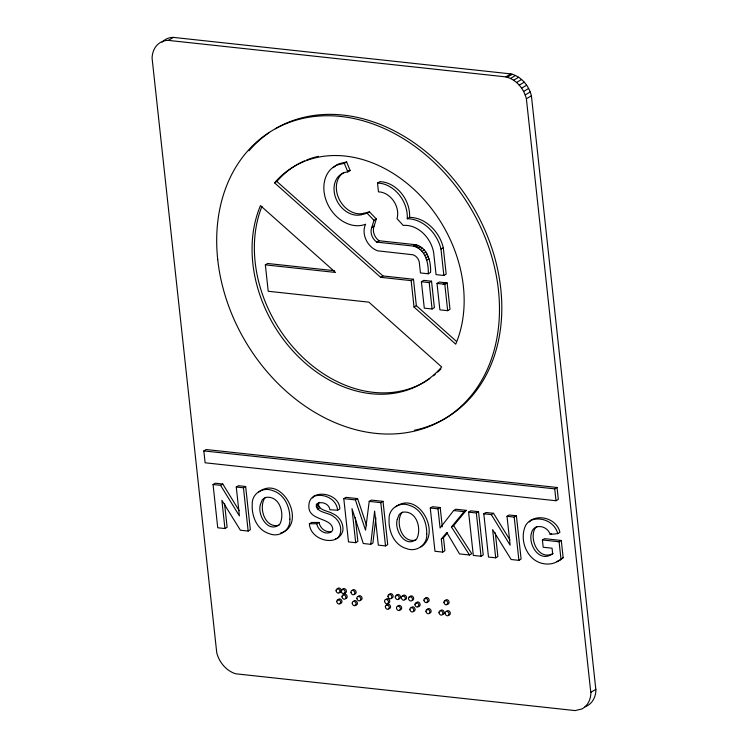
<?xml version="1.0" encoding="UTF-8"?>
<svg xmlns="http://www.w3.org/2000/svg" width="748" height="748" viewBox="0 0 748 748"><rect width="100%" height="100%" fill="white"/><g stroke="black" fill="none" stroke-linecap="round" stroke-linejoin="round"><path stroke-width="1.12" d="M337.741 537.98C343.463 531.697 340.434 521.057 333.72 516.709C328.802 512.193 316.329 513.128 316.311 504.797L319.303 502.422L316.311 504.797M331.523 531.566C325.539 532.772 320.06 528.275 319.022 522.459L311.579 522.478L309.392 523.768C310.046 540.206 337.582 547.947 342.846 530.874C343.846 523.45 339.274 516.083 332.308 513.455C327.951 510.65 317.937 510.463 318.508 503.498M355.683 542.693L351.981 508.631L363.266 543.515L370.718 544.32L374.626 511.08L378.329 545.142L385.519 545.918L387.716 544.619L383.013 501.356L371.401 500.103L369.213 501.394L365.538 530.164L355.375 499.898L343.79 498.645L348.493 541.917L355.683 542.693L357.881 541.393L355.291 517.551M375.879 517.803L372.915 543.02L370.718 544.32M346.623 161.961L344.304 163.335L337.096 164.999A32.949 25.666 59.4 0 0 327.783 204.41A32.949 25.666 59.4 0 0 365.622 224.213A17.756 13.829 59.4 0 0 377.712 250.832L412.877 254.759A8.247 6.423 59.4 0 1 419.217 261.744L420.46 272.945L428.258 273.787C428.791 263.128 425.313 249.075 413.448 246.092L376.768 242.118A11.024 8.593 59.4 0 1 371.821 227.383L373.981 220.323L376.3 218.949L369.437 211.862L363.78 213.311L361.462 214.676A22.87 17.821 59.4 0 1 335.272 196.677A22.87 17.821 59.4 0 1 347.82 171.909L350.139 170.535L346.623 161.961L339.414 163.625A32.949 25.666 59.4 0 0 333.365 167.655M428.258 273.787L430.577 272.412C431.11 261.753 427.632 247.7 415.757 244.718L379.086 240.753A11.024 8.593 59.4 0 1 374.14 226.008L376.3 218.949M312.599 497.99L313.767 496.448M453.643 525.648L471.726 553.707L469.538 555.007L451.446 526.947L453.643 525.648L466.247 510.36L455.841 509.229L453.643 510.529L440.095 528.051L438.01 508.836L440.198 507.537L442.292 526.751M451.446 526.947L464.05 511.66L466.247 510.36M440.198 507.537L432.466 506.705L430.268 508.004L434.971 551.267L442.713 552.108L441.292 539.028L446.78 532.483L459.524 553.922L469.538 555.007M441.292 539.028L443.48 537.737L447.603 532.819M258.827 491.978C282.716 473.671 307.821 524.759 280.528 533.118M395.692 506.789C418.356 489.987 442.161 533.343 420.974 546.881M529.378 521.964L531.155 520.318M563.15 557.709L558.251 561.178L554.427 562.917A30.696 23.917 59.4 0 1 542.365 563.44C526.508 559.813 518.878 539.215 525.732 525.246C534.175 512.025 556.755 517.494 559.906 532.333L557.718 533.633L550.201 534.418C548.424 528.789 542.057 525.18 536.372 527.022A11.472 8.939 59.4 0 0 532.062 531.258C526.863 543.366 539.102 563.833 552.66 553.707L552.061 548.209L543.198 547.255L542.403 539.962L544.6 538.663L561.28 540.467L563.15 557.709L560.448 559.878L556.615 561.626M168.375 40.383L505.77 76.876C516.167 79.288 523.89 88.666 526.377 98.773L590.883 693.303A24.74 19.28 59.4 0 1 581.813 708.982L575.137 710.591L235.779 673.798A24.74 19.28 59.4 0 1 216.761 652.836L152.078 58.092A25.011 19.485 59.4 0 1 166.907 40.392L168.375 40.383L173.414 37.4L510.8 73.893C521.197 76.305 528.92 85.693 531.407 95.8L595.922 690.329A24.74 19.28 59.4 0 1 585.011 706.785M456.299 341.238L416.346 305.661L413.476 279.256L411.157 280.631L380.667 277.33L274.535 182.83L276.854 181.455A125.954 98.138 59.4 0 1 296.601 164.934M505.77 76.876L510.8 73.893M507.275 77.203L512.305 74.23M510.501 78.465L515.531 75.483M513.614 80.232L518.645 77.25M516.55 82.476L521.58 79.494M519.243 85.132L524.273 82.158M521.618 88.152L526.648 85.169M523.619 91.452L528.658 88.47M525.208 94.949L530.239 91.976M377.516 183.064L379.834 181.689A29.378 22.889 59.4 0 1 409.577 217.378A33.819 26.348 59.4 0 1 443.302 247.7L446.173 274.095L443.854 275.47L436.056 274.628L433.662 252.628A28.284 22.038 59.4 0 0 403.256 225.438L397.01 218.678A18.952 14.764 59.4 0 0 378.469 191.862L377.516 183.064A29.378 22.889 59.4 0 1 407.258 218.753A33.819 26.348 59.4 0 1 440.983 249.065L443.854 275.47M526.377 98.773L531.407 95.8M265.353 264.857L335.525 272.45L260.482 205.625A125.954 98.138 59.4 0 0 304.258 362.219A125.954 98.138 59.4 0 0 441.657 366.959L368.886 302.155L268.214 291.262L265.353 264.857L267.672 263.492L334.393 270.701M361.462 214.676L367.118 213.236L369.437 211.862M371.821 227.383L374.14 226.008M407.258 218.753L409.577 217.378M376.768 242.118L379.086 240.753M413.448 246.092L415.757 244.718M414.046 246.214L416.365 244.839M416.178 247.018L418.487 245.643M418.235 248.168L420.554 246.793M420.18 249.626L422.498 248.252M421.966 251.365L424.284 249.991M380.667 277.33L382.985 275.965L413.476 279.256M423.555 253.338L425.874 251.964M424.892 255.498L427.211 254.124M425.958 257.798L428.277 256.433M440.983 249.065L443.302 247.7M426.725 260.192L429.043 258.817M421.414 281.744L423.733 280.369L431.531 281.211L434.401 307.615L432.082 308.989L424.284 308.148L421.414 281.744L429.212 282.585L431.531 281.211M437.01 283.427L439.328 282.052L447.126 282.903L449.997 309.298L447.678 310.672L439.88 309.831L437.01 283.427L444.808 284.268L447.126 282.903M443.134 284.09L445.453 282.716M274.535 182.83A125.954 98.138 59.4 0 1 411.942 187.561A125.954 98.138 59.4 0 1 455.719 344.164L414.027 307.035L416.346 305.661M203.83 450.904L206.149 449.529L557.045 487.481L558.335 499.374L556.016 500.739L205.12 462.788L203.83 450.904L554.726 488.855L557.045 487.481M224.559 503.554L227.13 527.256L224.933 528.546L217.743 527.77L213.049 484.508L215.237 483.208L222.773 484.021L239.173 510.669M213.049 484.508L220.576 485.321L222.773 484.021M220.576 485.321L239.407 515.914L236.265 487.013L238.462 485.723L245.653 486.499L250.346 529.762L248.158 531.061L240.389 530.22L221.876 500.337L224.933 528.546M236.265 487.013L243.455 487.799L245.653 486.499M316.17 506.274L318.358 504.975M316.61 507.733L318.807 506.433M317.601 509.023L319.798 507.733M343.79 498.645L345.987 497.345L357.572 498.598L366.642 525.629M317.105 503.722C322.023 500.926 329.148 503.909 329.933 509.753L337.629 510.201L339.826 508.902C339.695 492.296 308.793 487.64 308.831 506.069C308.316 521.599 333.01 516.98 332.748 529.995L331.542 531.781C325.511 535.493 317.76 530.341 316.825 523.759L309.392 523.768M355.375 499.898L357.572 498.598M316.825 523.759L319.022 522.459M369.213 501.394L380.816 502.656L383.013 501.356M468.603 512.146L470.791 510.847L478.533 511.688L483.236 554.951L481.039 556.25L473.306 555.418L468.603 512.146L476.345 512.988L478.533 511.688M495.307 532.838L497.878 556.54L495.69 557.84L488.5 557.054L483.797 513.792L485.985 512.492L493.521 513.306L509.921 539.953M483.797 513.792L491.324 514.605L493.521 513.306M442.713 552.108L444.901 550.809L443.48 537.737M491.324 514.605L510.155 545.199L507.013 516.307L509.21 515.007L516.4 515.783L521.104 559.046L518.906 560.346L511.146 559.504L492.623 529.621L495.69 557.84M507.013 516.307L514.203 517.083L516.4 515.783M550.201 534.418L551.669 533.558M542.403 539.962L559.093 541.767L561.28 540.467M590.855 692.302L595.894 689.329M553.081 553.614C539.271 560.654 529.827 541.272 534.259 529.967A11.472 8.939 59.4 0 1 536.802 526.657M531.071 520.309C541.571 516.092 555.063 522.356 557.718 533.633M278.967 525.283C265.222 528.584 258.733 508.855 264.306 498.823A11.36 8.854 59.4 0 1 265.708 497.373M415.832 540.084C402.087 543.385 395.599 523.656 401.171 513.633A11.36 8.854 59.4 0 1 402.574 512.184M314.132 496.195C324.052 492.988 336.675 499.168 337.629 510.201M335.366 538.747L337.18 538.354M173.414 37.4L171.937 37.409A25.011 19.485 59.4 0 0 162.11 42.15M430.268 508.004L438.01 508.836M453.643 510.529L464.05 511.66M276.854 181.455L382.985 275.965M367.118 213.236L373.981 220.323M344.304 163.335L347.82 171.909M554.726 488.855L556.016 500.739M559.093 541.767L560.963 559.008M514.203 517.083L518.906 560.346M476.345 512.988L481.039 556.25M444.808 284.268L447.678 310.672M429.212 282.585L432.082 308.989M411.157 280.631L414.027 307.035M380.816 502.656L385.519 545.918M243.455 487.799L248.158 531.061M352.355 590.546A2.328 1.814 59.4 0 1 355.73 590.911A2.328 1.814 59.4 0 1 354.402 594.024M353.654 601.523A2.328 1.814 59.4 0 1 356.067 600.896A2.328 1.814 59.4 0 1 357.376 603.758A2.328 1.814 59.4 0 1 355.188 604.87M358.301 596.605A2.328 1.814 59.4 0 1 361.677 596.969A2.328 1.814 59.4 0 1 360.349 600.083M385.987 599.597A2.328 1.814 59.4 0 1 389.362 599.961A2.328 1.814 59.4 0 1 388.034 603.084M389.624 594.127A2.328 1.814 59.4 0 1 392.878 595.184A2.328 1.814 59.4 0 1 391.41 598.026M389.231 595.053A2.328 1.814 59.4 0 1 389.362 594.548M386.632 605.609A2.328 1.814 59.4 0 1 388.848 604.319A2.328 1.814 59.4 0 1 390.521 607.161A2.328 1.814 59.4 0 1 388.306 608.461M397.899 606.31A2.328 1.814 59.4 0 1 401.274 606.675A2.328 1.814 59.4 0 1 399.946 609.788M396.964 594.912A2.328 1.814 59.4 0 1 400.217 595.978A2.328 1.814 59.4 0 1 398.749 598.821M396.562 595.847A2.328 1.814 59.4 0 1 396.702 595.343M403.069 595.576A2.328 1.814 59.4 0 1 406.323 596.633A2.328 1.814 59.4 0 1 404.855 599.485M402.667 596.511A2.328 1.814 59.4 0 1 402.807 595.997M409.773 597.278A2.328 1.814 59.4 0 1 412.924 596.642A2.328 1.814 59.4 0 1 412.457 600.233M411.316 607.759A2.328 1.814 59.4 0 1 414.691 608.124A2.328 1.814 59.4 0 1 413.354 611.238M416.234 603.393A2.328 1.814 59.4 0 1 418.45 602.093A2.328 1.814 59.4 0 1 420.124 604.936A2.328 1.814 59.4 0 1 417.898 606.235M425.229 598.952A2.328 1.814 59.4 0 1 427.445 597.652A2.328 1.814 59.4 0 1 429.118 600.494A2.328 1.814 59.4 0 1 426.902 601.794M427.632 609.068A2.328 1.814 59.4 0 1 430.745 609.863A2.328 1.814 59.4 0 1 429.913 612.958M427.23 610.003A2.328 1.814 59.4 0 1 427.37 609.498M440.422 610.91A2.328 1.814 59.4 0 1 443.798 611.275A2.328 1.814 59.4 0 1 442.47 614.389M446.547 611.565A2.328 1.814 59.4 0 1 449.922 611.929A2.328 1.814 59.4 0 1 448.594 615.052M445.612 600.177A2.328 1.814 59.4 0 1 448.987 601.523A2.328 1.814 59.4 0 1 446.893 603.954M445.219 601.111A2.328 1.814 59.4 0 1 445.35 600.597M429.838 378.488A125.954 98.138 59.4 0 1 298.882 353.495A125.954 98.138 59.4 0 1 261.959 206.289M297.564 164.382A125.954 98.138 59.4 0 1 304.558 160.885M306.633 160.016A125.954 98.138 59.4 0 1 318.498 156.285M440.937 368.923A125.954 98.138 59.4 0 1 437.711 372.093M435.168 374.346A125.954 98.138 59.4 0 1 433.429 375.786M363.78 213.311A22.87 17.821 59.4 0 1 339.096 199.08A22.87 17.821 59.4 0 1 343.996 172.442M347.97 170.871A22.87 17.821 59.4 0 1 350.139 170.535M275.329 128.74A167.935 130.844 59.4 0 1 483.208 226.27A167.935 130.844 59.4 0 1 414.495 430.231M249 150.769A167.935 130.844 59.4 0 1 269.57 132.368M337.488 588.938A2.328 1.814 59.4 0 1 339.91 588.311A2.328 1.814 59.4 0 1 341.21 591.172A2.328 1.814 59.4 0 1 339.031 592.285M338.049 600.354A2.328 1.814 59.4 0 1 340.265 599.064A2.328 1.814 59.4 0 1 341.939 601.906A2.328 1.814 59.4 0 1 339.723 603.197M342.481 589.994A2.328 1.814 59.4 0 1 344.697 588.704A2.328 1.814 59.4 0 1 346.371 591.546A2.328 1.814 59.4 0 1 344.145 592.846M343.407 594.987A2.328 1.814 59.4 0 1 346.782 595.352A2.328 1.814 59.4 0 1 345.445 598.475M260.416 504.526C257.041 515.204 268.607 534.203 279.846 524.124C284.885 514.456 280.21 496.616 267.167 497.242A11.36 8.854 59.4 0 0 262.109 500.122L260.416 504.526M397.281 519.336C393.906 530.005 405.472 549.004 416.711 538.925C421.75 529.257 417.075 511.417 404.032 512.043A11.36 8.854 59.4 0 0 398.974 514.923L397.281 519.336M289.841 519.14C290.841 530.117 279.369 537.859 269.402 533.726C257.088 530.089 251.543 516.288 252.226 504.376C251.646 493.633 262.922 486.546 272.599 490.585C284.586 494.176 290.243 507.462 289.841 519.14M426.706 533.95C427.706 544.918 416.234 552.66 406.267 548.527C393.953 544.89 388.408 531.099 389.091 519.177C388.511 508.444 399.787 501.356 409.465 505.386C421.451 508.986 427.108 522.263 426.706 533.95M336.095 590.752A2.328 1.814 59.4 0 0 339.227 592.977A2.328 1.814 59.4 0 0 338.807 589.162A2.328 1.814 59.4 0 0 336.095 590.752M336.787 601.663A2.328 1.814 59.4 0 0 339.919 603.888A2.328 1.814 59.4 0 0 339.508 600.074A2.328 1.814 59.4 0 0 336.787 601.663M443.957 602.42A2.328 1.814 59.4 0 0 447.089 604.636A2.328 1.814 59.4 0 0 446.668 600.831A2.328 1.814 59.4 0 0 443.957 602.42M341.219 591.303A2.328 1.814 59.4 0 0 344.351 593.529A2.328 1.814 59.4 0 0 343.93 589.714A2.328 1.814 59.4 0 0 341.219 591.303M342.004 596.811A2.328 1.814 59.4 0 0 345.137 599.026A2.328 1.814 59.4 0 0 344.716 595.221A2.328 1.814 59.4 0 0 342.004 596.811M352.252 603.337A2.328 1.814 59.4 0 0 355.384 605.562A2.328 1.814 59.4 0 0 354.973 601.747A2.328 1.814 59.4 0 0 352.252 603.337M356.899 598.419A2.328 1.814 59.4 0 0 360.031 600.644A2.328 1.814 59.4 0 0 359.62 596.829A2.328 1.814 59.4 0 0 356.899 598.419M350.962 592.36A2.328 1.814 59.4 0 0 354.094 594.585A2.328 1.814 59.4 0 0 353.673 590.77A2.328 1.814 59.4 0 0 350.962 592.36M384.594 601.411A2.328 1.814 59.4 0 0 387.716 603.636A2.328 1.814 59.4 0 0 387.305 599.821A2.328 1.814 59.4 0 0 384.594 601.411M385.37 606.918A2.328 1.814 59.4 0 0 388.502 609.143A2.328 1.814 59.4 0 0 388.09 605.328A2.328 1.814 59.4 0 0 385.37 606.918M387.969 596.362A2.328 1.814 59.4 0 0 391.092 598.587A2.328 1.814 59.4 0 0 390.68 594.772A2.328 1.814 59.4 0 0 387.969 596.362M395.299 597.156A2.328 1.814 59.4 0 0 398.432 599.382A2.328 1.814 59.4 0 0 398.02 595.567A2.328 1.814 59.4 0 0 395.299 597.156M396.505 608.124A2.328 1.814 59.4 0 0 399.628 610.349A2.328 1.814 59.4 0 0 399.217 606.535A2.328 1.814 59.4 0 0 396.505 608.124M401.405 597.82A2.328 1.814 59.4 0 0 404.537 600.036A2.328 1.814 59.4 0 0 404.126 596.231A2.328 1.814 59.4 0 0 401.405 597.82M409.913 609.573A2.328 1.814 59.4 0 0 413.046 611.799A2.328 1.814 59.4 0 0 412.625 607.984A2.328 1.814 59.4 0 0 409.913 609.573M408.511 598.587A2.328 1.814 59.4 0 0 411.643 600.803A2.328 1.814 59.4 0 0 411.232 596.998A2.328 1.814 59.4 0 0 408.511 598.587M414.972 604.702A2.328 1.814 59.4 0 0 418.104 606.918A2.328 1.814 59.4 0 0 417.683 603.112A2.328 1.814 59.4 0 0 414.972 604.702M425.967 611.312A2.328 1.814 59.4 0 0 429.1 613.528A2.328 1.814 59.4 0 0 428.688 609.723A2.328 1.814 59.4 0 0 425.967 611.312M423.966 600.261A2.328 1.814 59.4 0 0 427.099 602.477A2.328 1.814 59.4 0 0 426.678 598.671A2.328 1.814 59.4 0 0 423.966 600.261M439.02 612.724A2.328 1.814 59.4 0 0 442.152 614.94A2.328 1.814 59.4 0 0 441.741 611.135A2.328 1.814 59.4 0 0 439.02 612.724M445.144 613.388A2.328 1.814 59.4 0 0 448.276 615.604A2.328 1.814 59.4 0 0 447.865 611.799A2.328 1.814 59.4 0 0 445.144 613.388M217.743 259.715A167.935 130.844 59.4 0 0 443.181 419.675A167.935 130.844 59.4 0 0 413.373 145.29A167.935 130.844 59.4 0 0 217.743 259.715"/></g></svg>
